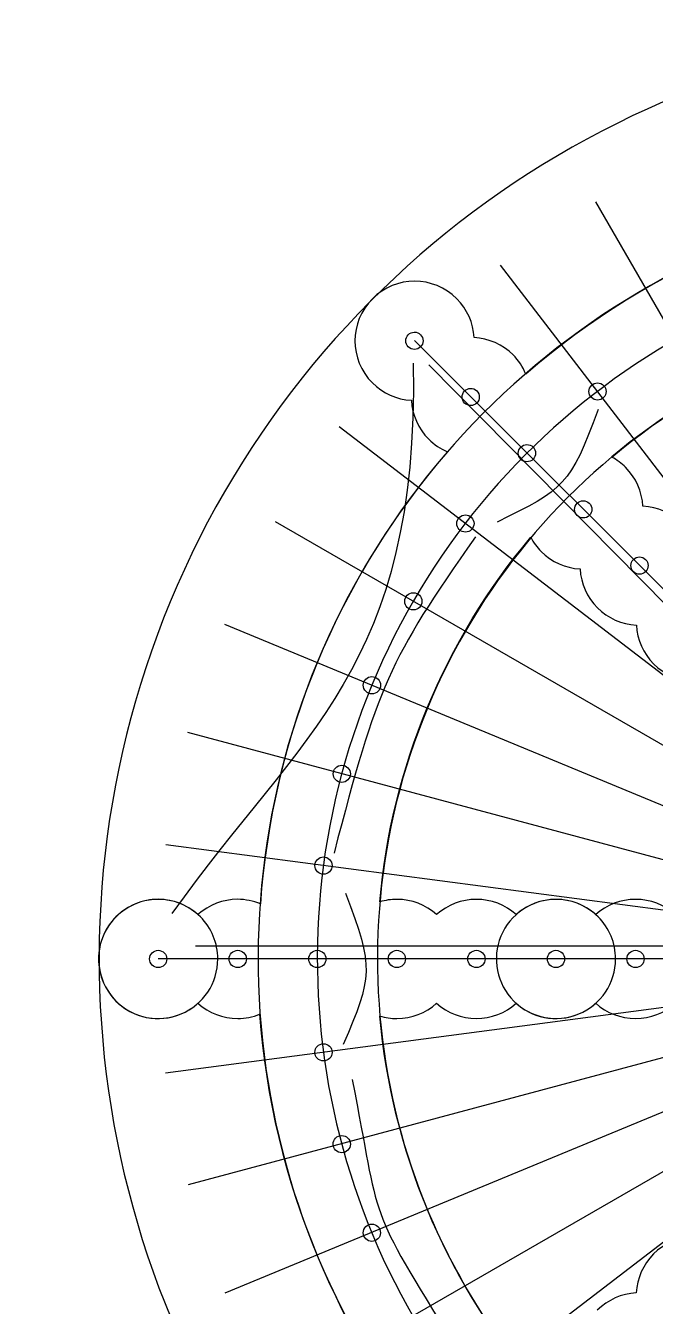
# Model space of a CAD drawing. Extents: x -2 to 3329, y -17 to 3184.
# Drawn here: x -2 to 191.6, y 305.3 to 699.4 of the extents above; entities that cross this region are included whole.
import ezdxf

# ---------------------------------------------------------------- set-up
doc = ezdxf.new("R2010")
doc.units = 0
for name, color, linetype in [('Centerlines', 7, 'CONTINUOUS'), ('Holes', 7, 'CONTINUOUS'), ('Pixel_Numbers', 7, 'CONTINUOUS')]:
    doc.layers.add(name, color=color, linetype=linetype)

msp = doc.modelspace()

# ---------------------------------------------------------------- linework, layer by layer
at = {"layer": 'Centerlines', "color": 1}
for points in [[(307.799662, 412.182115), (173.303374, 645.136411)], [(307.784127, 412.249977), (144.031937, 625.656045)], [(307.797636, 412.272636), (117.591103, 602.47917)], [(307.838397, 412.236255), (94.432329, 575.988445)], [(307.777723, 412.239766), (74.823428, 546.736054)], [(307.737559, 412.244898), (59.220698, 515.183784)], [(307.751997, 412.289827), (47.925074, 481.910216)], [(307.809503, 412.274707), (41.118158, 447.385232)], [(307.759896, 412.231838), (38.76732, 412.231838)], [(307.748181, 412.251199), (41.056837, 377.140674)], [(307.779809, 412.368633), (47.952886, 342.748243)], [(307.772642, 412.309421), (59.255781, 309.370535)], [(307.817885, 412.487662), (74.863589, 277.991374)], [(307.822023, 412.328127), (94.415955, 248.575937)]]:
    msp.add_lwpolyline(points, dxfattribs=at)
for points in [[(38.767443, 430.570712)], [(161.036719, 430.570714)]]:
    msp.add_lwpolyline(points, close=True, dxfattribs=at)
for points in [[(307.759838, 699.390065), (191.619336, 699.390065), (86.914775, 629.428714), (42.469729, 522.128881)], [(307.759838, 650.513808), (211.387937, 650.513808), (124.505433, 592.460775), (87.625503, 503.424747)], [(307.759838, 632.327162), (218.743865, 632.327162), (138.492977, 578.705233), (104.428038, 496.465197)], [(307.759838, 613.833055), (226.223916, 613.833055), (152.716546, 564.717001), (121.514099, 489.387631)], [(42.469729, 522.128881), (-1.975317, 414.829048), (22.591843, 291.321598), (104.715579, 209.197861)], [(87.625503, 503.424747), (50.745573, 414.38872), (71.131087, 311.903819), (139.276312, 243.758594)], [(104.428038, 496.465197), (70.3631, 414.225161), (89.192617, 319.562784), (152.136416, 256.618986)], [(121.514099, 489.387631), (90.311653, 414.058261), (107.558918, 327.350406), (165.213521, 269.695803)], [(38.767443, 430.570712), (31.35422, 430.570712), (24.67095, 426.105094), (21.834032, 419.256169)], [(51.727715, 425.202392), (48.290437, 428.63967), (43.628488, 430.570712), (38.767443, 430.570712)], [(161.036719, 430.570714), (153.623495, 430.570714), (146.940224, 426.105096), (144.103306, 419.256169)], [(173.996993, 425.202393), (170.559714, 428.639672), (165.897765, 430.570714), (161.036719, 430.570714)], [(57.096035, 412.24212), (57.096035, 417.103165), (55.164993, 421.765114), (51.727715, 425.202392)], [(179.365314, 412.24212), (179.365314, 417.103165), (177.434271, 421.765115), (173.996993, 425.202393)], [(21.834032, 419.256169), (18.997114, 412.407243), (20.565231, 404.523789), (25.807171, 399.281848)], [(144.103306, 419.256169), (141.266388, 412.407243), (142.834505, 404.523788), (148.076446, 399.281847)], [(45.781492, 395.308709), (52.630417, 398.145627), (57.096035, 404.828896), (57.096035, 412.24212)], [(168.050769, 395.308707), (174.899695, 398.145625), (179.365314, 404.828896), (179.365314, 412.24212)], [(25.807171, 399.281848), (31.049112, 394.039908), (38.932566, 392.471791), (45.781492, 395.308709)], [(148.076446, 399.281847), (153.318387, 394.039905), (161.201842, 392.471789), (168.050769, 395.308707)]]:
    msp.add_open_spline(points, degree=3, dxfattribs=at)
at = {"layer": 'Holes', "color": 7}
for points in [[(117.492278, 605.075184), (117.49235, 605.074968)], [(134.785879, 587.786256), (134.785951, 587.78604)], [(152.079804, 570.497112), (152.079804, 570.496392)], [(169.373326, 553.20804), (169.373398, 553.20732)], [(153.275378, 541.96596), (153.275328, 541.967544)], [(186.666926, 535.917456), (186.666998, 535.916736)], [(124.35403, 398.593152), (124.354073, 398.595672)]]:
    msp.add_lwpolyline(points, dxfattribs=at)
for points in [[(173.814214, 589.474872)], [(133.188185, 548.855064)], [(117.192845, 524.919744)], [(104.457974, 499.10256)], [(95.201719, 471.84372)], [(89.582544, 443.608848)], [(38.767418, 414.89028)], [(63.221244, 414.89028)], [(87.67507, 414.89028)], [(112.128898, 414.89028)], [(136.582726, 414.89028)], [(161.036554, 414.89028)], [(185.490374, 414.89028)], [(89.57682, 386.153784)], [(95.19102, 357.917256)], [(104.442797, 330.654024)]]:
    msp.add_lwpolyline(points, close=True, dxfattribs=at)
for points in [[(290.72983, 650.048184), (239.376469, 646.267294), (190.627152, 625.962794), (151.773322, 592.171632)], [(130.557845, 615.379536), (123.395842, 622.54222), (111.783398, 622.5428), (104.62068, 615.380832)], [(104.62068, 615.380832), (97.457973, 608.218819), (97.457403, 596.606341), (104.619406, 589.443624)], [(135.882245, 603.410112), (135.641481, 607.91934), (133.745642, 612.181247), (130.557845, 615.379536)], [(178.209338, 566.63208), (209.896088, 593.232631), (248.994897, 609.448198), (290.207038, 613.081224)], [(115.655998, 600.547104), (114.62001, 601.582836), (114.619781, 603.26229), (115.655486, 604.298304)], [(115.655486, 604.298304), (116.143383, 604.786336), (116.802268, 605.065014), (117.492278, 605.075184)], [(117.49235, 605.074968), (118.209151, 605.085574), (118.899724, 604.805594), (119.406758, 604.298808)], [(119.406758, 604.298808), (120.442746, 603.263076), (120.442975, 601.583622), (119.40727, 600.547608)], [(147.848458, 598.087152), (144.650759, 601.273701), (140.390151, 603.168958), (135.882245, 603.410112)], [(117.531738, 599.770435), (116.828237, 599.77034), (116.153512, 600.049717), (115.655998, 600.547104)], [(119.40727, 600.547608), (118.909889, 600.050087), (118.235239, 599.770529), (117.531738, 599.770435)], [(151.773322, 592.171632), (150.862789, 594.380274), (149.529529, 596.389752), (147.848458, 598.087152)], [(104.619406, 589.443624), (107.817106, 586.257073), (112.077717, 584.361816), (116.585626, 584.120664)], [(132.949087, 587.009376), (133.436984, 587.497408), (134.095868, 587.776086), (134.785879, 587.786256)], [(134.785951, 587.78604), (135.502752, 587.796646), (136.193325, 587.516666), (136.700359, 587.00988)], [(171.161734, 586.822392), (171.161763, 588.287304), (172.349301, 589.474843), (173.814214, 589.474872)], [(173.814214, 589.474872), (175.279126, 589.474843), (176.466665, 588.287304), (176.466694, 586.822392)], [(116.585626, 584.120664), (116.826389, 579.611436), (118.722228, 575.349529), (121.910026, 572.15124)], [(132.949598, 583.258176), (131.913611, 584.293908), (131.913382, 585.973362), (132.949087, 587.009376)], [(134.825339, 582.481507), (134.121837, 582.481412), (133.447113, 582.760789), (132.949598, 583.258176)], [(136.70087, 583.25868), (136.20349, 582.761159), (135.52884, 582.481601), (134.825339, 582.481507)], [(136.700359, 587.00988), (137.736347, 585.974148), (137.736576, 584.294694), (136.70087, 583.25868)], [(173.814214, 584.169912), (172.349301, 584.169941), (171.161763, 585.35748), (171.161734, 586.822392)], [(176.466694, 586.822392), (176.466665, 585.35748), (175.279126, 584.169941), (173.814214, 584.169912)], [(121.910026, 572.15124), (123.568396, 570.505414), (125.525968, 569.191618), (127.677442, 568.28052)], [(127.677442, 568.28052), (93.994253, 529.336045), (73.823536, 480.53386), (70.181975, 429.172704)], [(150.24294, 565.969032), (149.207093, 567.004905), (149.207093, 568.684359), (150.24294, 569.720232)], [(150.24294, 569.720232), (150.730855, 570.208281), (151.389768, 570.486961), (152.079804, 570.497112)], [(152.079804, 570.496392), (152.796605, 570.506998), (153.487178, 570.227018), (153.994212, 569.720232)], [(153.994212, 569.720232), (155.030059, 568.684359), (155.030059, 567.004905), (153.994212, 565.969032)], [(152.118576, 565.192111), (151.415075, 565.192111), (150.740387, 565.471578), (150.24294, 565.969032)], [(153.994212, 565.969032), (153.496765, 565.471578), (152.822077, 565.192111), (152.118576, 565.192111)], [(182.429978, 563.50296), (181.180566, 564.743157), (179.759104, 565.797008), (178.209338, 566.63208)], [(187.75409, 551.533536), (187.513405, 556.042725), (185.61767, 560.304627), (182.429978, 563.50296)], [(167.536534, 548.67996), (166.500687, 549.715833), (166.500687, 551.395287), (167.536534, 552.43116)], [(167.536534, 552.43116), (168.02443, 552.919192), (168.683315, 553.19787), (169.373326, 553.20804)], [(169.373398, 553.20732), (170.090199, 553.217926), (170.780771, 552.937946), (171.287806, 552.43116)], [(171.287806, 552.43116), (172.323652, 551.395287), (172.323652, 549.715833), (171.287806, 548.67996)], [(130.535417, 546.202584), (130.535431, 546.906111), (130.814932, 547.580815), (131.312427, 548.078257)], [(131.312427, 548.078257), (131.809923, 548.575699), (132.484658, 548.855126), (133.188185, 548.855064)], [(133.188185, 548.855064), (134.653097, 548.855035), (135.840636, 547.667496), (135.840665, 546.202584)], [(169.41217, 547.903039), (168.708668, 547.903039), (168.033981, 548.182506), (167.536534, 548.67996)], [(171.287806, 548.67996), (170.790358, 548.182506), (170.115671, 547.903039), (169.41217, 547.903039)], [(199.720555, 546.210576), (196.522793, 549.397182), (192.262085, 551.292444), (187.75409, 551.533536)], [(131.312427, 544.326911), (130.814932, 544.824353), (130.535431, 545.499057), (130.535417, 546.202584)], [(133.188185, 543.550104), (132.484658, 543.550042), (131.809923, 543.829469), (131.312427, 544.326911)], [(135.840665, 546.202584), (135.840636, 544.737672), (134.653097, 543.550133), (133.188185, 543.550104)], [(106.894102, 429.796368), (110.473361, 471.060922), (126.666917, 510.223807), (153.275378, 541.96596)], [(153.275328, 541.967544), (154.121873, 540.34793), (155.205734, 538.863937), (156.490992, 537.564744)], [(156.490992, 537.564744), (159.688754, 534.378138), (163.949462, 532.482876), (168.457457, 532.241784)], [(184.830134, 535.140576), (185.318031, 535.628608), (185.976916, 535.907286), (186.666926, 535.917456)], [(186.666998, 535.916736), (187.383799, 535.927342), (188.074372, 535.647362), (188.581406, 535.140576)], [(168.457457, 532.241784), (168.698145, 527.73256), (170.593906, 523.470628), (173.781641, 520.272288)], [(184.830134, 531.389376), (183.794288, 532.425249), (183.794288, 534.104703), (184.830134, 535.140576)], [(188.581406, 535.140576), (189.617253, 534.104703), (189.617253, 532.425249), (188.581406, 531.389376)], [(186.70577, 530.612455), (186.002269, 530.612455), (185.327582, 530.891922), (184.830134, 531.389376)], [(188.581406, 531.389376), (188.083959, 530.891922), (187.409272, 530.612455), (186.70577, 530.612455)], [(114.540365, 522.267264), (114.540394, 523.732176), (115.727933, 524.919715), (117.192845, 524.919744)], [(117.192845, 524.919744), (118.657757, 524.919715), (119.845296, 523.732176), (119.845325, 522.267264)], [(117.192845, 519.614784), (115.727933, 519.614813), (114.540394, 520.802352), (114.540365, 522.267264)], [(119.845325, 522.267264), (119.845296, 520.802352), (118.657757, 519.614813), (117.192845, 519.614784)], [(173.781641, 520.272288), (176.979399, 517.085685), (181.240102, 515.190424), (185.748091, 514.949328)], [(185.748091, 514.949328), (185.988796, 510.44013), (187.884557, 506.178226), (191.072275, 502.979904)], [(191.072275, 502.979904), (194.269974, 499.793354), (198.530582, 497.898097), (203.038488, 497.656944)], [(101.805494, 496.45008), (101.805523, 497.914992), (102.993062, 499.102531), (104.457974, 499.10256)], [(104.457974, 499.10256), (105.922887, 499.102531), (107.110425, 497.914992), (107.110454, 496.45008)], [(104.457974, 493.7976), (102.993062, 493.797629), (101.805523, 494.985168), (101.805494, 496.45008)], [(107.110454, 496.45008), (107.110425, 494.985168), (105.922887, 493.797629), (104.457974, 493.7976)], [(92.549239, 469.19124), (92.549268, 470.656152), (93.736807, 471.843691), (95.201719, 471.84372)], [(95.201719, 466.53876), (93.736807, 466.538789), (92.549268, 467.726328), (92.549239, 469.19124)], [(95.201719, 471.84372), (96.666631, 471.843691), (97.85417, 470.656152), (97.854199, 469.19124)], [(97.854199, 469.19124), (97.85417, 467.726328), (96.666631, 466.538789), (95.201719, 466.53876)], [(86.930064, 440.956368), (86.930093, 442.42128), (88.117632, 443.608819), (89.582544, 443.608848)], [(89.582544, 443.608848), (91.047456, 443.608819), (92.234995, 442.42128), (92.235024, 440.956368)], [(89.582544, 438.303888), (88.117632, 438.303917), (86.930093, 439.491456), (86.930064, 440.956368)], [(92.235024, 440.956368), (92.234995, 439.491456), (91.047456, 438.303917), (89.582544, 438.303888)], [(38.767426, 430.581024), (33.903251, 430.581019), (29.238302, 428.648727), (25.798815, 425.209232)], [(50.99608, 425.883024), (47.6372, 428.901032), (43.282998, 430.573827), (38.767426, 430.581024)], [(63.221252, 430.581024), (58.706881, 430.572971), (54.354067, 428.900232), (50.99608, 425.883024)], [(70.181975, 429.172704), (67.975651, 430.091172), (65.611089, 430.56958), (63.221252, 430.581024)], [(112.128934, 430.578288), (110.355361, 430.572133), (108.592059, 430.308751), (106.894102, 429.796368)], [(124.357586, 425.880288), (120.998707, 428.898296), (116.644505, 430.571092), (112.128934, 430.578288)], [(136.582762, 430.578288), (132.068389, 430.570236), (127.715573, 428.897497), (124.357586, 425.880288)], [(148.811422, 425.880288), (145.45254, 428.898297), (141.098336, 430.571093), (136.582762, 430.578288)], [(161.03659, 430.578288), (156.52222, 430.570234), (152.169407, 428.897495), (148.811422, 425.880288)], [(173.265242, 425.880288), (169.906363, 428.898296), (165.552161, 430.571092), (161.03659, 430.578288)], [(185.49041, 430.578288), (180.97604, 430.570234), (176.623227, 428.897495), (173.265242, 425.880288)], [(197.71907, 425.880288), (194.360189, 428.898297), (190.005985, 430.571093), (185.49041, 430.578288)], [(25.798815, 425.209232), (22.359329, 421.769737), (20.427049, 417.104783), (20.427056, 412.240608)], [(36.114924, 412.2378), (36.114953, 413.702718), (37.3025, 414.890259), (38.767418, 414.89028)], [(38.767418, 414.89028), (40.232339, 414.890263), (41.41989, 413.702721), (41.41992, 412.2378)], [(60.568743, 412.2378), (60.568772, 413.702721), (61.756324, 414.890263), (63.221244, 414.89028)], [(63.221244, 414.89028), (64.686165, 414.890263), (65.873717, 413.702721), (65.873746, 412.2378)], [(85.02259, 412.2378), (85.022619, 413.702712), (86.210157, 414.890251), (87.67507, 414.89028)], [(87.67507, 414.89028), (89.139982, 414.890251), (90.327521, 413.702712), (90.32755, 412.2378)], [(109.476418, 412.2378), (109.476447, 413.702712), (110.663985, 414.890251), (112.128898, 414.89028)], [(112.128898, 414.89028), (113.59381, 414.890251), (114.781349, 413.702712), (114.781378, 412.2378)], [(133.930246, 412.2378), (133.930275, 413.702712), (135.117813, 414.890251), (136.582726, 414.89028)], [(136.582726, 414.89028), (138.047638, 414.890251), (139.235177, 413.702712), (139.235206, 412.2378)], [(158.384074, 412.2378), (158.384103, 413.702712), (159.571641, 414.890251), (161.036554, 414.89028)], [(161.036554, 414.89028), (162.501466, 414.890251), (163.689005, 413.702712), (163.689034, 412.2378)], [(182.837894, 412.2378), (182.837923, 413.702712), (184.025462, 414.890251), (185.490374, 414.89028)], [(185.490374, 414.89028), (186.955287, 414.890251), (188.142825, 413.702712), (188.142854, 412.2378)], [(20.427056, 412.240608), (20.427081, 402.111516), (28.638334, 393.900275), (38.767426, 393.900264)], [(38.767418, 409.58532), (37.3025, 409.585341), (36.114953, 410.772882), (36.114924, 412.2378)], [(41.41992, 412.2378), (41.41989, 410.772879), (40.232339, 409.585337), (38.767418, 409.58532)], [(63.221244, 409.58532), (61.756324, 409.585337), (60.568772, 410.772879), (60.568743, 412.2378)], [(65.873746, 412.2378), (65.873717, 410.772879), (64.686165, 409.585337), (63.221244, 409.58532)], [(87.67507, 409.58532), (86.210157, 409.585349), (85.022619, 410.772888), (85.02259, 412.2378)], [(90.32755, 412.2378), (90.327521, 410.772888), (89.139982, 409.585349), (87.67507, 409.58532)], [(112.128898, 409.58532), (110.663985, 409.585349), (109.476447, 410.772888), (109.476418, 412.2378)], [(114.781378, 412.2378), (114.781349, 410.772888), (113.59381, 409.585349), (112.128898, 409.58532)], [(136.582726, 409.58532), (135.117813, 409.585349), (133.930275, 410.772888), (133.930246, 412.2378)], [(139.235206, 412.2378), (139.235177, 410.772888), (138.047638, 409.585349), (136.582726, 409.58532)], [(161.036554, 409.58532), (159.571641, 409.585349), (158.384103, 410.772888), (158.384074, 412.2378)], [(163.689034, 412.2378), (163.689005, 410.772888), (162.501466, 409.585349), (161.036554, 409.58532)], [(185.490374, 409.58532), (184.025462, 409.585349), (182.837923, 410.772888), (182.837894, 412.2378)], [(188.142854, 412.2378), (188.142825, 410.772888), (186.955287, 409.585349), (185.490374, 409.58532)], [(38.767426, 393.900264), (43.281797, 393.908317), (47.634612, 395.581056), (50.992598, 398.598264)], [(50.992598, 398.598264), (54.351478, 395.580256), (58.70568, 393.907461), (63.221252, 393.900264)], [(112.128854, 393.895152), (116.643227, 393.903204), (120.996043, 395.575943), (124.35403, 398.593152)], [(124.354073, 398.595672), (127.712952, 395.577664), (132.067154, 393.904868), (136.582726, 393.897672)], [(136.582726, 393.897672), (141.097096, 393.905726), (145.449909, 395.578465), (148.807894, 398.595672)], [(148.807894, 398.595672), (152.166775, 395.577663), (156.520979, 393.904867), (161.036554, 393.897672)], [(161.036554, 393.897672), (165.550924, 393.905726), (169.903737, 395.578465), (173.261722, 398.595672)], [(173.261722, 398.595672), (176.620601, 395.577664), (180.974803, 393.904868), (185.490374, 393.897672)], [(185.490374, 393.897672), (190.004744, 393.905726), (194.357557, 395.578465), (197.715542, 398.595672)], [(63.221252, 393.900264), (65.527224, 393.910049), (67.810666, 394.354617), (69.951877, 395.210664)], [(69.951877, 395.210664), (73.732758, 343.856976), (94.037459, 295.107363), (127.828966, 256.2534)], [(153.347443, 282.708792), (126.758878, 314.391664), (110.550968, 353.481303), (106.91915, 394.682832)], [(106.91915, 394.682832), (108.608756, 394.170896), (110.363426, 393.905598), (112.128854, 393.895152)], [(86.92434, 383.501304), (86.924369, 384.966216), (88.111908, 386.153755), (89.57682, 386.153784)], [(89.57682, 380.848824), (88.111908, 380.848853), (86.924369, 382.036392), (86.92434, 383.501304)], [(89.57682, 386.153784), (90.280347, 386.153846), (90.955082, 385.874419), (91.452577, 385.376977)], [(91.452577, 385.376977), (91.950073, 384.879535), (92.229574, 384.204831), (92.229588, 383.501304)], [(92.229588, 383.501304), (92.229574, 382.797777), (91.950073, 382.123073), (91.452577, 381.625631)], [(91.452577, 381.625631), (90.955082, 381.128189), (90.280347, 380.848762), (89.57682, 380.848824)], [(92.538252, 355.264776), (92.538266, 355.968303), (92.817767, 356.643007), (93.315263, 357.140449)], [(93.315263, 353.389103), (92.817767, 353.886545), (92.538266, 354.561249), (92.538252, 355.264776)], [(93.315263, 357.140449), (93.812758, 357.637891), (94.487493, 357.917318), (95.19102, 357.917256)], [(95.19102, 357.917256), (96.655932, 357.917227), (97.843471, 356.729688), (97.8435, 355.264776)], [(97.8435, 355.264776), (97.843471, 353.799864), (96.655932, 352.612325), (95.19102, 352.612296)], [(95.19102, 352.612296), (94.487493, 352.612234), (93.812758, 352.891661), (93.315263, 353.389103)], [(101.790317, 328.001544), (101.790346, 329.466456), (102.977885, 330.653995), (104.442797, 330.654024)], [(104.442797, 325.349064), (102.977885, 325.349093), (101.790346, 326.536632), (101.790317, 328.001544)], [(104.442797, 330.654024), (105.146324, 330.654086), (105.821058, 330.374659), (106.318554, 329.877217)], [(106.318554, 329.877217), (106.81605, 329.379775), (107.095551, 328.705071), (107.095565, 328.001544)], [(107.095565, 328.001544), (107.095551, 327.298017), (106.81605, 326.623313), (106.318554, 326.125871)], [(106.318554, 326.125871), (105.821058, 325.628429), (105.146324, 325.349002), (104.442797, 325.349064)], [(203.005087, 326.787552), (198.49595, 326.546988), (194.234046, 324.65141), (191.035642, 321.463872)], [(191.035642, 321.463872), (187.84894, 318.266247), (185.953526, 314.005643), (185.71225, 309.497688)], [(185.71225, 309.497688), (181.203014, 309.25693), (176.941098, 307.36109), (173.742804, 304.173288)]]:
    msp.add_open_spline(points, degree=3, dxfattribs=at)
at = {"layer": 'Pixel_Numbers', "color": 3}
for points in [[(284.975741, 429.784819), (121.962463, 595.039054)], [(50.1973, 416.29765), (279.295416, 416.29765), (279.295416, 416.29765)]]:
    msp.add_lwpolyline(points, dxfattribs=at)
for points in [[(117.172008, 595.530986), (118.709712, 501.461849), (82.985234, 482.465498), (42.970967, 426.226313)], [(173.997029, 581.32823), (165.556735, 558.037742), (163.376755, 556.631762), (142.972294, 546.660828)], [(136.320336, 542.064319), (109.709215, 504.577591), (105.988183, 495.54157), (92.82037, 444.818542)], [(96.333984, 432.442555), (105.24361, 409.327538), (104.520722, 406.836245), (95.662224, 385.924687)], [(98.431546, 375.181956), (107.272145, 330.068218), (102.36037, 337.671554), (130.056437, 293.183993)]]:
    msp.add_open_spline(points, degree=3, dxfattribs=at)

doc.saveas('drawing.dxf')
